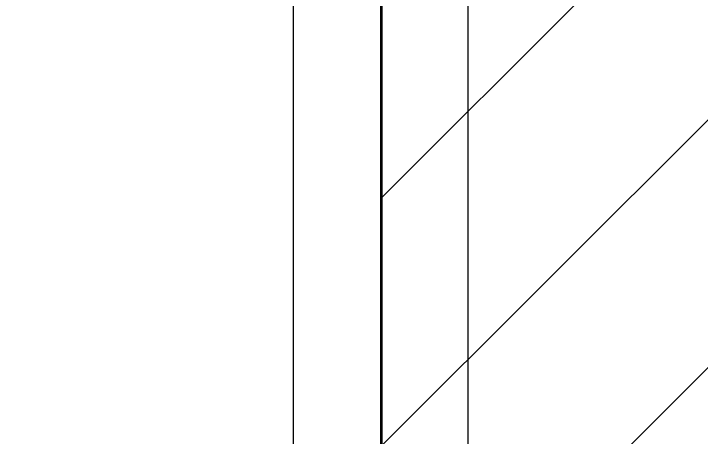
# Model space of a CAD drawing. Header units: millimetres. Extents: x -8913 to 62688, y -13000 to 43000.
# Drawn here: x 49532.8 to 49728.4, y 16123.5 to 16244 of the extents above; entities that cross this region are included whole.
import ezdxf

# ---------------------------------------------------------------- set-up
doc = ezdxf.new("R2010")
doc.units = ezdxf.units.MM
doc.header["$MEASUREMENT"] = 0
doc.header["$PDMODE"] = 1
for name, color, linetype, lineweight in [('07--DIM-2', 2, 'Continuous', 25), ('1735 X DT-5BR-FFP$0$F--BLOCKWALL-3--SOLID', 3, 'Continuous', 35), ('1735 X DT-5BR-FFP$0$F--BLOCKWALL-HATCH--SOLID', 251, 'Continuous', 13), ('1735 X DT-5BR-FFP$0$M--PLASTER-0', 8, 'Continuous', 9), ('Z--X-REF', 7, 'Continuous', 0)]:
    doc.layers.add(name, color=color, linetype=linetype, lineweight=lineweight)
doc.styles.add('ISO', font='isocp2.shx', dxfattribs={"width": 0.8})
doc.dimstyles.new('1-100_AR', dxfattribs={"dimtxt": 225, "dimasz": 100, "dimexe": 100, "dimexo": 100, "dimgap": 0, "dimtad": 0, "dimdec": 0, "dimzin": 12, "dimdsep": 46, "dimtxsty": 'ISO', "dimblk": 'ARCHTICK', "dimcen": 100, "dimdle": 100, "dimclrd": 8, "dimclre": 9, "dimclrt": 2, "dimadec": 0, "dimazin": 0, "dimtfac": 1, "dimtdec": 0, "dimtmove": 0, "dimatfit": 2, "dimldrblk": 'ARCHTICK', "dimfxl": 1, "dimtvp": 0.75, "dimtolj": 1, "dimtzin": 12, "dimlwd": 9, "dimlwe": 9, "dimarcsym": 0})

# ---------------------------------------------------------------- blocks, each defined once
blk = doc.blocks.new('1735 X DT-5BR-FFP')
at = {"layer": '1735 X DT-5BR-FFP$0$F--BLOCKWALL-HATCH--SOLID'}
h = blk.add_hatch(dxfattribs=at)
h.set_pattern_fill('ANSI31', color=256, scale=400, style=0)
h.paths.add_polyline_path([(14750, 16599.87), (13850, 16599.81), (13850, 15999.94), (13950, 15999.94), (13950, 16399.81), (14750, 16399.87)])
at = {"layer": '1735 X DT-5BR-FFP$0$F--BLOCKWALL-3--SOLID'}
blk.add_lwpolyline([(14750, 16599.87), (13850, 16599.87), (13850, 15999.87)], dxfattribs=at)
at = {"layer": '1735 X DT-5BR-FFP$0$M--PLASTER-0'}
blk.add_lwpolyline([(11575, 16950.03), (11575, 16025.02), (13825, 16024.9), (13825, 16624.9), (14725, 16624.9), (14725, 17149.9)], dxfattribs=at)
blk = doc.blocks.new('_ArchTick')
at = {"color": 0, "const_width": 0.15}
blk.add_lwpolyline([(-0.5, -0.5), (0.5, 0.5)], dxfattribs=at)
blk = doc.blocks.new('*D24')
at = {"layer": '07--DIM-2', "color": 8, "lineweight": 9, "transparency": 16777216}
blk.add_line((49662.14, 17950), (49662.14, 15900), dxfattribs=at)
at = {"layer": '07--DIM-2', "color": 9, "lineweight": 9, "transparency": 16777216}
for p, q in [((49937.5, 17850), (49562.14, 17850)), ((49637.5, 16000), (49562.14, 16000))]:
    blk.add_line(p, q, dxfattribs=at)
at = {"layer": 'Defpoints', "color": 0, "transparency": 16777216}
for p in [(50037.5, 17850), (49662.14, 16000), (49737.5, 16000)]:
    blk.add_point(p, dxfattribs=at)
at = {"layer": '07--DIM-2', "color": 8, "lineweight": 9, "transparency": 16777216, "xscale": 100, "yscale": 100, "zscale": 100}
for p, rotation in [((49662.14, 17850), 90), ((49662.14, 16000), 270)]:
    blk.add_blockref('_ArchTick', p, dxfattribs=dict(at, rotation=rotation))
at = {"layer": '07--DIM-2', "color": 2, "transparency": 16777216, "insert": (49493.39, 16925), "char_height": 225, "attachment_point": 5, "rotation": 90, "style": 'ISO'}
blk.add_mtext('\\A1;1850', dxfattribs=at)

msp = doc.modelspace()

# ---------------------------------------------------------------- block references
at = {"layer": 'Z--X-REF'}
msp.add_blockref('1735 X DT-5BR-FFP', (35787.5, 0), dxfattribs=at)

# ---------------------------------------------------------------- next in the draw order: dimensions: what is measured, and where the dimension line sits
at = {"layer": '07--DIM-2'}
dim = msp.add_linear_dim(base=(49662.14, 16000), p1=(50037.5, 17850), p2=(49737.5, 16000), angle=90, dimstyle='1-100_AR', override={"dimtmove": 1}, dxfattribs=at)
dim.commit()
dim.dimension.update_dxf_attribs({"geometry": '*D24', "text_midpoint": (49493.39, 16925)})

doc.saveas('drawing.dxf')
